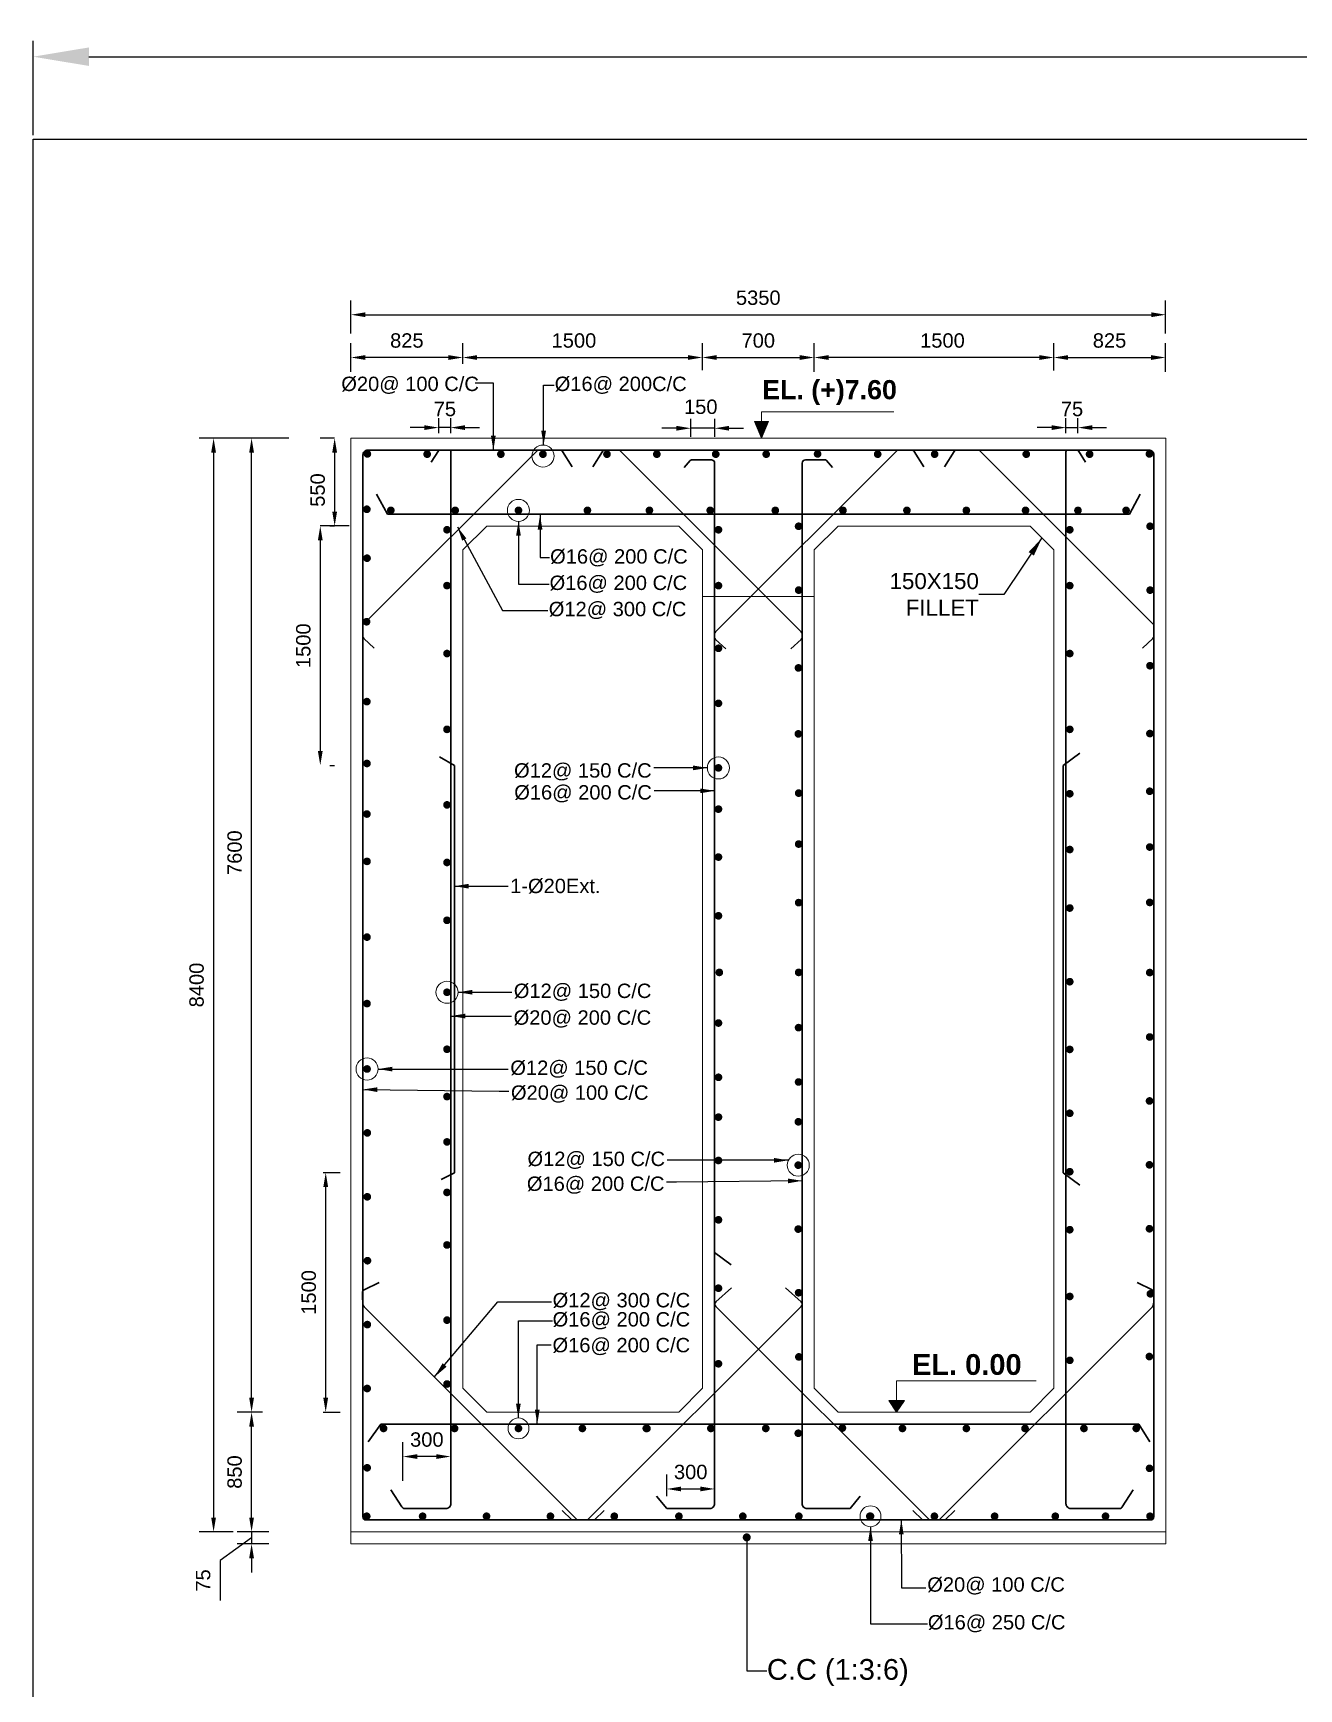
# Model space of a CAD drawing. Extents: x -358915 to 1258323, y -1667244 to -305611.
# Drawn here: x 432636 to 440560, y -1474656 to -1464286 of the extents above; entities that cross this region are included whole.
import ezdxf

# ---------------------------------------------------------------- set-up
doc = ezdxf.new("R2010")
doc.units = 0
doc.header["$LTSCALE"] = 300
doc.header["$MEASUREMENT"] = 0
doc.layers.get('0').update_dxf_attribs({"linetype": 'CONTINUOUS'})
doc.layers.get('DEFPOINTS').update_dxf_attribs({"linetype": 'CONTINUOUS'})
doc.layers.add('Dim', color=7, linetype='CONTINUOUS', lineweight=9)
doc.layers.add('ROD', color=1, linetype='CONTINUOUS', lineweight=30)
for name, color, linetype in [('LINE', 7, 'CONTINUOUS'), ('REINF.', 1, 'CONTINUOUS'), ('TXT', 7, 'CONTINUOUS')]:
    doc.layers.add(name, color=color, linetype=linetype)
doc.styles.add('Arial', font='arial.ttf')
doc.styles.add('DIM', font='isocp3.shx')
doc.dimstyles.new('3', dxfattribs={"dimtxt": 225, "dimasz": 350, "dimexe": 100, "dimexo": 25, "dimgap": 9, "dimtad": 0, "dimdec": 0, "dimzin": 0, "dimdsep": 46, "dimtxsty": 'Standard', "dimcen": 0, "dimclrd": 5, "dimclre": 6, "dimclrt": 256, "dimadec": 0, "dimazin": 0, "dimtfac": 1, "dimtdec": 0, "dimtofl": 0, "dimtmove": 2, "dimatfit": 3, "dimfxl": 1, "dimtolj": 1, "dimtzin": 0, "dimarcsym": 0})
doc.dimstyles.new('dim_20', dxfattribs={"dimtxt": 40, "dimasz": 40, "dimexe": 20, "dimexo": 20, "dimgap": 15, "dimtad": 1, "dimdec": 0, "dimzin": 0, "dimdsep": 46, "dimtxsty": 'DIM', "dimcen": 150, "dimclrd": 5, "dimclre": 5, "dimclrt": 7, "dimadec": 0, "dimazin": 0, "dimtfac": 1, "dimtdec": 0, "dimtmove": 0, "dimatfit": 3, "dimfxl": 20, "dimtolj": 1, "dimtzin": 0, "dimarcsym": 0})
doc.dimstyles.new('dim_50', dxfattribs={"dimtxt": 100, "dimasz": 100, "dimexe": 50, "dimexo": 30, "dimgap": 30, "dimtad": 1, "dimdec": 0, "dimzin": 0, "dimdsep": 46, "dimtxsty": 'DIM', "dimcen": 0.09, "dimclrd": 5, "dimclre": 5, "dimclrt": 7, "dimadec": 0, "dimazin": 0, "dimtfac": 1, "dimtdec": 0, "dimtmove": 0, "dimatfit": 3, "dimfxl": 1, "dimtolj": 1, "dimtzin": 0, "dimarcsym": 1})
doc.dimstyles.new('dim_60', dxfattribs={"dimtxt": 120, "dimasz": 120, "dimexe": 60, "dimexo": 60, "dimgap": 50, "dimtad": 1, "dimdec": 0, "dimzin": 0, "dimdsep": 46, "dimtxsty": 'DIM', "dimcen": 0.09, "dimclrd": 5, "dimclre": 5, "dimclrt": 7, "dimadec": 0, "dimazin": 0, "dimtfac": 1, "dimtdec": 0, "dimtmove": 0, "dimatfit": 3, "dimfxl": 1, "dimtolj": 1, "dimtzin": 0, "dimarcsym": 0})
doc.dimstyles.new('dim_70', dxfattribs={"dimtxt": 140, "dimasz": 140, "dimexe": 70, "dimexo": 40, "dimgap": 50, "dimtad": 1, "dimdec": 0, "dimzin": 0, "dimdsep": 46, "dimtxsty": 'Arial', "dimcen": 0.09, "dimclrd": 5, "dimclre": 5, "dimclrt": 7, "dimadec": 0, "dimazin": 0, "dimtfac": 1, "dimtdec": 0, "dimtmove": 0, "dimatfit": 3, "dimfxl": 1, "dimtolj": 1, "dimtzin": 0, "dimarcsym": 0})

# ---------------------------------------------------------------- blocks, each defined once
blk = doc.blocks.new('*D487')
at = {"layer": 'DEFPOINTS', "color": 0, "transparency": 16777216}
for p in [(434004, -1466823), (434298, -1466823), (434133, -1472923)]:
    blk.add_point(p, dxfattribs=at)
at = {"layer": 'Dim', "color": 5, "lineweight": -2, "transparency": 16777216}
for p, q in [((434238, -1466823), (433914, -1466823)), ((434004, -1472833), (434004, -1466913)), ((434073, -1472923), (433914, -1472923))]:
    blk.add_line(p, q, dxfattribs=at)
at = {"layer": 'Dim', "color": 5, "transparency": 16777216}
for points in [[(433989, -1466913), (434019, -1466913), (434004, -1466823)], [(433989, -1472833), (434019, -1472833), (434004, -1472923)]]:
    blk.add_solid(points, dxfattribs=at)
at = {"layer": 'Dim', "color": 7, "transparency": 16777216, "insert": (433898, -1469419), "char_height": 90, "attachment_point": 5, "rotation": 90, "style": 'Arial'}
blk.add_mtext('\\A1;7600 ', dxfattribs=at)
blk = doc.blocks.new('*D488')
at = {"layer": 'DEFPOINTS', "color": 0, "transparency": 16777216}
for p in [(434171, -1473673), (434004, -1473748), (434172, -1473748)]:
    blk.add_point(p, dxfattribs=at)
at = {"layer": 'Dim', "color": 5, "lineweight": -2, "transparency": 16777216}
for p, q in [((434004, -1473583), (434004, -1473493)), ((434004, -1473710), (433807, -1473853)), ((434111, -1473673), (433914, -1473673)), ((434004, -1473673), (434004, -1473748)), ((434004, -1473673), (434004, -1473748)), ((434112, -1473748), (433914, -1473748)), ((434004, -1473838), (434004, -1473928)), ((433807, -1473853), (433807, -1474102))]:
    blk.add_line(p, q, dxfattribs=at)
at = {"layer": 'Dim', "color": 5, "transparency": 16777216}
for points in [[(433989, -1473583), (434019, -1473583), (434004, -1473673)], [(433989, -1473838), (434019, -1473838), (434004, -1473748)]]:
    blk.add_solid(points, dxfattribs=at)
at = {"layer": 'Dim', "color": 7, "transparency": 16777216, "insert": (433701, -1473977), "char_height": 90, "attachment_point": 5, "rotation": 90, "style": 'Arial'}
blk.add_mtext('\\A1;75', dxfattribs=at)
blk = doc.blocks.new('*D489')
at = {"layer": 'DEFPOINTS', "color": 0, "transparency": 16777216}
for p in [(434583, -1466823), (434524, -1467373), (434675, -1467373)]:
    blk.add_point(p, dxfattribs=at)
at = {"layer": 'Dim', "color": 5, "lineweight": -2, "transparency": 16777216}
for p, q in [((434523, -1466823), (434434, -1466823)), ((434524, -1466913), (434524, -1467283)), ((434615, -1467373), (434434, -1467373))]:
    blk.add_line(p, q, dxfattribs=at)
at = {"layer": 'Dim', "color": 5, "transparency": 16777216}
for points in [[(434509, -1466913), (434539, -1466913), (434524, -1466823)], [(434509, -1467283), (434539, -1467283), (434524, -1467373)]]:
    blk.add_solid(points, dxfattribs=at)
at = {"layer": 'Dim', "color": 7, "transparency": 16777216, "insert": (434418, -1467148), "char_height": 90, "attachment_point": 5, "rotation": 90, "style": 'Arial'}
blk.add_mtext('\\A1;550', dxfattribs=at)
blk = doc.blocks.new('*D490')
at = {"layer": 'DEFPOINTS', "color": 0, "transparency": 16777216}
for p in [(434004, -1472923), (434133, -1472923), (434047, -1473673)]:
    blk.add_point(p, dxfattribs=at)
at = {"layer": 'Dim', "color": 5, "lineweight": -2, "transparency": 16777216}
for p, q in [((434073, -1472923), (433914, -1472923)), ((434004, -1473583), (434004, -1473013)), ((433987, -1473673), (433914, -1473673))]:
    blk.add_line(p, q, dxfattribs=at)
at = {"layer": 'Dim', "color": 5, "transparency": 16777216}
for points in [[(433989, -1473013), (434019, -1473013), (434004, -1472923)], [(433989, -1473583), (434019, -1473583), (434004, -1473673)]]:
    blk.add_solid(points, dxfattribs=at)
at = {"layer": 'Dim', "color": 7, "transparency": 16777216, "insert": (433898, -1473298), "char_height": 90, "attachment_point": 5, "rotation": 90, "style": 'Arial'}
blk.add_mtext('\\A1;850', dxfattribs=at)
blk = doc.blocks.new('*D491')
at = {"layer": 'DEFPOINTS', "color": 0, "transparency": 16777216}
for p in [(434084, -1466823), (433766, -1473673), (433949, -1473673)]:
    blk.add_point(p, dxfattribs=at)
at = {"layer": 'Dim', "color": 5, "lineweight": -2, "transparency": 16777216}
for p, q in [((434024, -1466823), (433676, -1466823)), ((433766, -1466913), (433766, -1473583)), ((433889, -1473673), (433676, -1473673))]:
    blk.add_line(p, q, dxfattribs=at)
at = {"layer": 'Dim', "color": 5, "transparency": 16777216}
for points in [[(433751, -1466913), (433781, -1466913), (433766, -1466823)], [(433751, -1473583), (433781, -1473583), (433766, -1473673)]]:
    blk.add_solid(points, dxfattribs=at)
at = {"layer": 'Dim', "color": 7, "transparency": 16777216, "insert": (433660, -1470248), "char_height": 90, "attachment_point": 5, "rotation": 90, "style": 'Arial'}
blk.add_mtext('\\A1;8400', dxfattribs=at)
blk = doc.blocks.new('*D493')
at = {"layer": 'DEFPOINTS', "color": 0, "transparency": 16777216}
for p in [(436903, -1473404), (436603, -1473510), (436903, -1473510)]:
    blk.add_point(p, dxfattribs=at)
at = {"layer": 'Dim', "color": 5, "lineweight": -2, "transparency": 16777216}
for p, q in [((436603, -1473450), (436603, -1473314)), ((436903, -1473450), (436903, -1473314)), ((436693, -1473404), (436813, -1473404))]:
    blk.add_line(p, q, dxfattribs=at)
at = {"layer": 'Dim', "color": 5, "transparency": 16777216}
for points in [[(436693, -1473389), (436693, -1473419), (436603, -1473404)], [(436813, -1473389), (436813, -1473419), (436903, -1473404)]]:
    blk.add_solid(points, dxfattribs=at)
at = {"layer": 'Dim', "color": 7, "transparency": 16777216, "insert": (436753, -1473298), "char_height": 90, "attachment_point": 5, "style": 'Arial'}
blk.add_mtext('\\A1;300', dxfattribs=at)
blk = doc.blocks.new('*D506')
at = {"layer": 'DEFPOINTS', "color": 0, "transparency": 16777216}
for p in [(435176, -1466757), (435176, -1466832), (435251, -1466832)]:
    blk.add_point(p, dxfattribs=at)
at = {"layer": 'Dim', "color": 5, "lineweight": -2, "transparency": 16777216}
for p, q in [((435086, -1466757), (434996, -1466757)), ((435176, -1466792), (435176, -1466697)), ((435251, -1466757), (435176, -1466757)), ((435251, -1466792), (435251, -1466697)), ((435341, -1466757), (435431, -1466757))]:
    blk.add_line(p, q, dxfattribs=at)
at = {"layer": 'Dim', "color": 5, "transparency": 16777216}
for points in [[(435086, -1466742), (435086, -1466772), (435176, -1466757)], [(435341, -1466742), (435341, -1466772), (435251, -1466757)]]:
    blk.add_solid(points, dxfattribs=at)
at = {"layer": 'Dim', "color": 7, "transparency": 16777216, "insert": (435214, -1466641), "char_height": 90, "attachment_point": 5, "style": 'Arial'}
blk.add_mtext('\\A1;75', dxfattribs=at)
blk = doc.blocks.new('*D507')
at = {"layer": 'DEFPOINTS', "color": 0, "transparency": 16777216}
for p in [(439177, -1466757), (439102, -1466832), (439177, -1466832)]:
    blk.add_point(p, dxfattribs=at)
at = {"layer": 'Dim', "color": 5, "lineweight": -2, "transparency": 16777216}
for p, q in [((439012, -1466757), (438922, -1466757)), ((439102, -1466792), (439102, -1466697)), ((439102, -1466757), (439177, -1466757)), ((439177, -1466792), (439177, -1466697)), ((439267, -1466757), (439357, -1466757))]:
    blk.add_line(p, q, dxfattribs=at)
at = {"layer": 'Dim', "color": 5, "transparency": 16777216}
for points in [[(439012, -1466742), (439012, -1466772), (439102, -1466757)], [(439267, -1466742), (439267, -1466772), (439177, -1466757)]]:
    blk.add_solid(points, dxfattribs=at)
at = {"layer": 'Dim', "color": 7, "transparency": 16777216, "insert": (439140, -1466641), "char_height": 90, "attachment_point": 5, "style": 'Arial'}
blk.add_mtext('\\A1;75', dxfattribs=at)
blk = doc.blocks.new('*D508')
at = {"layer": 'DEFPOINTS', "color": 0, "transparency": 16777216}
for p in [(436753, -1466761), (436753, -1466855), (436903, -1466855)]:
    blk.add_point(p, dxfattribs=at)
at = {"layer": 'Dim', "color": 5, "lineweight": -2, "transparency": 16777216}
for p, q in [((436663, -1466761), (436573, -1466761)), ((436753, -1466815), (436753, -1466701)), ((436903, -1466761), (436753, -1466761)), ((436903, -1466815), (436903, -1466701)), ((436993, -1466761), (437083, -1466761))]:
    blk.add_line(p, q, dxfattribs=at)
at = {"layer": 'Dim', "color": 5, "transparency": 16777216}
for points in [[(436663, -1466746), (436663, -1466776), (436753, -1466761)], [(436993, -1466746), (436993, -1466776), (436903, -1466761)]]:
    blk.add_solid(points, dxfattribs=at)
at = {"layer": 'Dim', "color": 7, "transparency": 16777216, "insert": (436816, -1466627), "char_height": 90, "attachment_point": 5, "style": 'Arial'}
blk.add_mtext('\\A1;150', dxfattribs=at)
blk = doc.blocks.new('*D509')
at = {"layer": 'DEFPOINTS', "color": 0, "transparency": 16777216}
for p in [(436826, -1466318), (435326, -1466418), (436826, -1466457)]:
    blk.add_point(p, dxfattribs=at)
at = {"layer": 'Dim', "color": 5, "lineweight": -2, "transparency": 16777216}
for p, q in [((435326, -1466358), (435326, -1466228)), ((436826, -1466397), (436826, -1466228)), ((435416, -1466318), (436736, -1466318))]:
    blk.add_line(p, q, dxfattribs=at)
at = {"layer": 'Dim', "color": 5, "transparency": 16777216}
for points in [[(435416, -1466303), (435416, -1466333), (435326, -1466318)], [(436736, -1466303), (436736, -1466333), (436826, -1466318)]]:
    blk.add_solid(points, dxfattribs=at)
at = {"layer": 'Dim', "color": 7, "transparency": 16777216, "insert": (436022, -1466212), "char_height": 90, "attachment_point": 5, "style": 'Arial'}
blk.add_mtext('\\A1;1500', dxfattribs=at)
blk = doc.blocks.new('*D510')
at = {"layer": 'DEFPOINTS', "color": 0, "transparency": 16777216}
for p in [(434626, -1466318), (434626, -1466468), (435326, -1466405)]:
    blk.add_point(p, dxfattribs=at)
at = {"layer": 'Dim', "color": 5, "lineweight": -2, "transparency": 16777216}
for p, q in [((434626, -1466408), (434626, -1466228)), ((435326, -1466345), (435326, -1466228)), ((435236, -1466318), (434716, -1466318))]:
    blk.add_line(p, q, dxfattribs=at)
at = {"layer": 'Dim', "color": 5, "transparency": 16777216}
for points in [[(434716, -1466303), (434716, -1466333), (434626, -1466318)], [(435236, -1466303), (435236, -1466333), (435326, -1466318)]]:
    blk.add_solid(points, dxfattribs=at)
at = {"layer": 'Dim', "color": 7, "transparency": 16777216, "insert": (434976, -1466212), "char_height": 90, "attachment_point": 5, "style": 'Arial'}
blk.add_mtext('\\A1;825', dxfattribs=at)
blk = doc.blocks.new('*D511')
at = {"layer": 'DEFPOINTS', "color": 0, "transparency": 16777216}
for p in [(437526, -1466318), (436826, -1466424), (437526, -1466468)]:
    blk.add_point(p, dxfattribs=at)
at = {"layer": 'Dim', "color": 5, "lineweight": -2, "transparency": 16777216}
for p, q in [((436826, -1466364), (436826, -1466228)), ((437526, -1466408), (437526, -1466228)), ((436916, -1466318), (437436, -1466318))]:
    blk.add_line(p, q, dxfattribs=at)
at = {"layer": 'Dim', "color": 5, "transparency": 16777216}
for points in [[(436916, -1466303), (436916, -1466333), (436826, -1466318)], [(437436, -1466303), (437436, -1466333), (437526, -1466318)]]:
    blk.add_solid(points, dxfattribs=at)
at = {"layer": 'Dim', "color": 7, "transparency": 16777216, "insert": (437176, -1466212), "char_height": 90, "attachment_point": 5, "style": 'Arial'}
blk.add_mtext('\\A1;700', dxfattribs=at)
blk = doc.blocks.new('*D515')
at = {"layer": 'DEFPOINTS', "color": 0, "transparency": 16777216}
for p in [(437526, -1466318), (437526, -1466457), (439026, -1466460)]:
    blk.add_point(p, dxfattribs=at)
at = {"layer": 'Dim', "color": 5, "lineweight": -2, "transparency": 16777216}
for p, q in [((437526, -1466397), (437526, -1466228)), ((439026, -1466400), (439026, -1466228)), ((438936, -1466318), (437616, -1466318))]:
    blk.add_line(p, q, dxfattribs=at)
at = {"layer": 'Dim', "color": 5, "transparency": 16777216}
for points in [[(437616, -1466303), (437616, -1466333), (437526, -1466318)], [(438936, -1466303), (438936, -1466333), (439026, -1466318)]]:
    blk.add_solid(points, dxfattribs=at)
at = {"layer": 'Dim', "color": 7, "transparency": 16777216, "insert": (438329, -1466212), "char_height": 90, "attachment_point": 5, "style": 'Arial'}
blk.add_mtext('\\A1;1500', dxfattribs=at)
blk = doc.blocks.new('*D516')
at = {"layer": 'DEFPOINTS', "color": 0, "transparency": 16777216}
for p in [(439725, -1466318), (439026, -1466424), (439725, -1466468)]:
    blk.add_point(p, dxfattribs=at)
at = {"layer": 'Dim', "color": 5, "lineweight": -2, "transparency": 16777216}
for p, q in [((439026, -1466364), (439026, -1466228)), ((439725, -1466408), (439725, -1466228)), ((439116, -1466318), (439635, -1466318))]:
    blk.add_line(p, q, dxfattribs=at)
at = {"layer": 'Dim', "color": 5, "transparency": 16777216}
for points in [[(439116, -1466303), (439116, -1466333), (439026, -1466318)], [(439635, -1466303), (439635, -1466333), (439725, -1466318)]]:
    blk.add_solid(points, dxfattribs=at)
at = {"layer": 'Dim', "color": 7, "transparency": 16777216, "insert": (439375, -1466212), "char_height": 90, "attachment_point": 5, "style": 'Arial'}
blk.add_mtext('\\A1;825', dxfattribs=at)
blk = doc.blocks.new('*D524')
at = {"layer": 'DEFPOINTS', "color": 0, "transparency": 16777216}
for p in [(439726, -1466050), (434626, -1466228), (439726, -1466228)]:
    blk.add_point(p, dxfattribs=at)
at = {"layer": 'Dim', "color": 5, "lineweight": -2, "transparency": 16777216}
for p, q in [((434626, -1466168), (434626, -1465960)), ((434716, -1466050), (439636, -1466050)), ((439726, -1466168), (439726, -1465960))]:
    blk.add_line(p, q, dxfattribs=at)
at = {"layer": 'Dim', "color": 5, "transparency": 16777216}
for points in [[(434716, -1466035), (434716, -1466065), (434626, -1466050)], [(439636, -1466035), (439636, -1466065), (439726, -1466050)]]:
    blk.add_solid(points, dxfattribs=at)
at = {"layer": 'Dim', "color": 7, "transparency": 16777216, "insert": (437176, -1465944), "char_height": 90, "attachment_point": 5, "style": 'Arial'}
blk.add_mtext('\\A1;5350', dxfattribs=at)
blk = doc.blocks.new('*D527')
at = {"layer": 'DEFPOINTS', "color": 0, "transparency": 16777216}
for p in [(434951, -1473201), (434951, -1473414), (435251, -1473414)]:
    blk.add_point(p, dxfattribs=at)
at = {"layer": 'Dim', "color": 5, "lineweight": -2, "transparency": 16777216}
for p, q in [((434951, -1473354), (434951, -1473111)), ((435251, -1473354), (435251, -1473111)), ((435161, -1473201), (435041, -1473201))]:
    blk.add_line(p, q, dxfattribs=at)
at = {"layer": 'Dim', "color": 5, "transparency": 16777216}
for points in [[(435041, -1473186), (435041, -1473216), (434951, -1473201)], [(435161, -1473186), (435161, -1473216), (435251, -1473201)]]:
    blk.add_solid(points, dxfattribs=at)
at = {"layer": 'Dim', "color": 7, "transparency": 16777216, "insert": (435101, -1473095), "char_height": 90, "attachment_point": 5, "style": 'Arial'}
blk.add_mtext('\\A1;300', dxfattribs=at)
blk = doc.blocks.new('*D1500')
at = {"layer": 'DEFPOINTS', "color": 0, "ltscale": 0.5, "transparency": 16777216}
for p in [(456006, -1464434), (432636, -1464951), (456006, -1464951)]:
    blk.add_point(p, dxfattribs=at)
at = {"layer": 'LINE', "color": 6, "lineweight": -2, "ltscale": 0.5, "transparency": 16777216}
for p, q in [((432636, -1464926), (432636, -1464334)), ((456006, -1464926), (456006, -1464334))]:
    blk.add_line(p, q, dxfattribs=at)
at = {"layer": 'LINE', "color": 5, "lineweight": -2, "ltscale": 0.5, "transparency": 16777216}
for p, q in [((432986, -1464434), (443806, -1464434)), ((455656, -1464434), (444837, -1464434))]:
    blk.add_line(p, q, dxfattribs=at)
at = {"layer": 'LINE', "color": 5, "ltscale": 0.5, "transparency": 16777216}
for points in [[(432986, -1464376), (432986, -1464492), (432636, -1464434)], [(455656, -1464376), (455656, -1464492), (456006, -1464434)]]:
    blk.add_solid(points, dxfattribs=at)
at = {"layer": 'LINE', "ltscale": 0.5, "transparency": 16777216, "insert": (444321, -1464434), "char_height": 225, "attachment_point": 5}
blk.add_mtext('\\A1;23370', dxfattribs=at)
blk = doc.blocks.new('*D1510')
at = {"layer": 'DEFPOINTS', "color": 0, "transparency": 16777216}
for p in [(434434, -1467373), (434434, -1468873), (434434, -1468873)]:
    blk.add_point(p, dxfattribs=at)
at = {"layer": 'Dim', "color": 5, "lineweight": -2, "transparency": 16777216}
for p, q in [((434494, -1467373), (434524, -1467373)), ((434434, -1467463), (434434, -1468783)), ((434494, -1468873), (434524, -1468873))]:
    blk.add_line(p, q, dxfattribs=at)
at = {"layer": 'Dim', "color": 5, "transparency": 16777216}
for points in [[(434419, -1467463), (434449, -1467463), (434434, -1467373)], [(434419, -1468783), (434449, -1468783), (434434, -1468873)]]:
    blk.add_solid(points, dxfattribs=at)
at = {"layer": 'Dim', "color": 7, "transparency": 16777216, "insert": (434328, -1468123), "char_height": 90, "attachment_point": 5, "rotation": 90, "style": 'Arial'}
blk.add_mtext('\\A1;1500', dxfattribs=at)
blk = doc.blocks.new('*D1511')
at = {"layer": 'DEFPOINTS', "color": 0, "transparency": 16777216}
for p in [(434393, -1471423), (434468, -1471423), (434393, -1472923)]:
    blk.add_point(p, dxfattribs=at)
at = {"layer": 'Dim', "color": 5, "lineweight": -2, "transparency": 16777216}
for p, q in [((434453, -1471423), (434558, -1471423)), ((434468, -1472833), (434468, -1471513)), ((434453, -1472923), (434558, -1472923))]:
    blk.add_line(p, q, dxfattribs=at)
at = {"layer": 'Dim', "color": 5, "transparency": 16777216}
for points in [[(434453, -1471513), (434483, -1471513), (434468, -1471423)], [(434453, -1472833), (434483, -1472833), (434468, -1472923)]]:
    blk.add_solid(points, dxfattribs=at)
at = {"layer": 'Dim', "color": 7, "transparency": 16777216, "insert": (434362, -1472173), "char_height": 90, "attachment_point": 5, "rotation": 90, "style": 'Arial'}
blk.add_mtext('\\A1;1500', dxfattribs=at)

msp = doc.modelspace()

# ---------------------------------------------------------------- hatches: boundary and pattern name
at = {"layer": 'Dim', "ltscale": 500}
h = msp.add_hatch(color=8, dxfattribs=at)
h.dxf.hatch_style = 1
h.paths.add_polyline_path([(437240.2, -1466719.5), (437196.8, -1466719.5), (437153.4, -1466719.5), (437196.8, -1466823.2)])
h = msp.add_hatch(color=15, dxfattribs=at)
h.dxf.hatch_style = 1
h.paths.add_polyline_path([(438042.2, -1472849.3), (437992.5, -1472849.3), (438042.2, -1472923.2)])
h.paths.add_polyline_path([(438091.9, -1472849.3), (438042.2, -1472849.3), (438042.2, -1472923.2)])

# ---------------------------------------------------------------- linework, layer by layer
at = {"lineweight": 15}
for p, q in [((437525.5, -1467523.2), (437675.5, -1467373.2)), ((437675.5, -1467373.2), (438875.6, -1467373.2)), ((437676.7, -1472923.2), (437526.7, -1472773.2)), ((438875.6, -1472923.2), (437676.7, -1472923.2))]:
    msp.add_line(p, q, dxfattribs=at)
at = {"color": 7, "lineweight": 15}
for p, q in [((434626.2, -1473747.7), (434626.2, -1472923.2)), ((434701.2, -1473673.2), (434626.2, -1473673.2))]:
    msp.add_line(p, q, dxfattribs=at)
for points in [[(434626.2, -1467323.2), (434626.2, -1466823.2), (439727.2, -1466823.2)], [(439727.2, -1473747.7), (439727.2, -1466823.2)], [(434626.2, -1472923.2), (434626.2, -1467323.2)], [(437526.7, -1472773.2), (437525.7, -1467523.1)], [(439727.2, -1473673.2), (434651.2, -1473673.2)]]:
    msp.add_lwpolyline(points, dxfattribs=at)
at = {"lineweight": 15}
for points in [[(436676.3, -1472923.2), (435476.2, -1472923.2), (435326.2, -1472773.2), (435326.2, -1467523.2), (435476.2, -1467373.2), (436676.3, -1467373.2)], [(435477.7, -1472923.2), (436677.8, -1472923.2), (436827.8, -1472773.2), (436827.8, -1467523.2), (436677.8, -1467373.2), (435477.7, -1467373.2)], [(437677.1, -1472923.2), (438877.2, -1472923.2), (439027.2, -1472773.2), (439027.2, -1467523.2), (438877.2, -1467373.2), (437677.1, -1467373.2)]]:
    msp.add_lwpolyline(points, dxfattribs=at)
at = {"layer": 'Dim', "ltscale": 50}
for p, q in [((437196.8, -1466823.2), (437196.8, -1466657.5)), ((437196.8, -1466657.5), (438024, -1466657.5))]:
    msp.add_line(p, q, dxfattribs=at)
at = {"layer": 'Dim', "ltscale": 500}
for points in [[(437196.8, -1466823.2), (437153.4, -1466719.5), (437196.8, -1466719.5)], [(437196.8, -1466823.2), (437240.2, -1466719.5), (437196.8, -1466719.5)], [(438042.2, -1472923.2), (438042.2, -1472727), (438915.4, -1472727)]]:
    msp.add_lwpolyline(points, dxfattribs=at)
at = {"layer": 'Dim'}
msp.add_lwpolyline([(436827.8, -1467814.9), (437525.7, -1467814.8)], dxfattribs=at)
at = {"layer": 'Dim', "ltscale": 500}
msp.add_lwpolyline([(438042.2, -1472923.2), (438091.9, -1472849.3), (437992.5, -1472849.3)], close=True, dxfattribs=at)
at = {"layer": 'Dim'}
for centre, radius in [((435828.2, -1466935.4), 69.1), ((435674.8, -1467275.3), 69.1), ((436926.7, -1468888), 69.1), ((435227.3, -1470293.3), 69.1), ((434726.8, -1470773.8), 69.1), ((437426.1, -1471376.2), 69.1), ((435674.8, -1473024.8), 65.4), ((437878.6, -1473574.9), 65.4)]:
    msp.add_circle(centre, radius, dxfattribs=at)
at = {"layer": 'LINE', "lineweight": 15}
for p, q in [((434626.2, -1473747.7), (436075.9, -1473747.7)), ((435351.2, -1473747.7), (437525.9, -1473747.7)), ((436075.9, -1473747.7), (436075.6, -1473747.7)), ((437525.5, -1473747), (437525.7, -1473747)), ((439727.2, -1473747.7), (437525.5, -1473747.7)), ((438277.5, -1473747.7), (438277.8, -1473747.7))]:
    msp.add_line(p, q, dxfattribs=at)
at = {"layer": 'LINE'}
msp.add_lwpolyline([(456006.4, -1481476.6), (432636.3, -1481476.6), (432636.3, -1464950.7), (456006.4, -1464950.7)], close=True, dxfattribs=at)
at = {"layer": 'REINF.', "ltscale": 50, "const_width": 24}
for points in [[(434716.7, -1466921.4, 1), (434740.7, -1466922.1, 1)], [(435091.2, -1466923, 1), (435115.2, -1466923.8, 1)], [(435552.7, -1466923, 1), (435576.6, -1466923.8, 1)], [(435839.8, -1466923, -1), (435815.8, -1466923.8, -1)], [(436216.8, -1466923, 1), (436240.8, -1466923.8, 1)], [(436553, -1466923, -1), (436529, -1466923.8, -1)], [(436921.8, -1466923, -1), (436897.8, -1466923.8, -1)], [(437237.8, -1466923, -1), (437213.8, -1466923.8, -1)], [(437559.4, -1466921.4, -1), (437535.4, -1466922.1, -1)], [(437911.7, -1466923, 1), (437935.7, -1466923.8, 1)], [(438268.2, -1466923, 1), (438292.2, -1466923.8, 1)], [(438865.7, -1466923, -1), (438841.7, -1466923.8, -1)], [(439262.1, -1466923, -1), (439238.1, -1466923.8, -1)], [(439636.7, -1466921.4, -1), (439612.7, -1466922.1, -1)], [(434713.5, -1467268, 1), (434737.5, -1467268.7, 1)], [(434863.7, -1467274.9, 1), (434887.7, -1467275.7, 1)], [(435266.7, -1467274.9, 1), (435290.6, -1467275.7, 1)], [(435662.8, -1467274.9, 1), (435686.8, -1467275.7, 1)], [(436118.3, -1467274.9, -1), (436094.3, -1467275.7, -1)], [(436506.5, -1467274.9, -1), (436482.5, -1467275.7, -1)], [(436863.2, -1467274.9, 1), (436887.2, -1467275.7, 1)], [(437270.7, -1467274.9, 1), (437294.6, -1467275.7, 1)], [(437694.2, -1467274.9, 1), (437718.2, -1467275.7, 1)], [(438094.8, -1467274.9, 1), (438118.8, -1467275.7, 1)], [(438466.6, -1467274.9, 1), (438490.6, -1467275.7, 1)], [(438861.4, -1467274.9, -1), (438837.4, -1467275.7, -1)], [(439189.4, -1467274.9, -1), (439165.4, -1467275.7, -1)], [(439490.5, -1467274.9, -1), (439466.5, -1467275.7, -1)], [(435227.7, -1467384.7, 1), (435226.9, -1467408.7, 1)], [(436926.4, -1467384.7, -1), (436927.1, -1467408.7, -1)], [(437440.5, -1467374.5, -1), (437416.5, -1467375.2, -1)], [(439125.7, -1467384.7, -1), (439126.4, -1467408.7, -1)], [(439641, -1467374.5, -1), (439617, -1467375.2, -1)], [(434714.8, -1467574.5, 1), (434738.8, -1467575.2, 1)], [(435227.7, -1467734.7, 1), (435226.9, -1467758.7, 1)], [(436926.4, -1467734.7, -1), (436927.1, -1467758.7, -1)], [(437440.9, -1467774.5, -1), (437416.9, -1467775.2, -1)], [(439125.7, -1467734.7, -1), (439126.4, -1467758.7, -1)], [(439641.3, -1467774.5, -1), (439617.3, -1467775.2, -1)], [(434712, -1467972.9, 1), (434736, -1467972.8, 1)], [(436926.4, -1468151.1, 1), (436927.1, -1468127.1, 1)], [(435227.7, -1468184, -1), (435226.9, -1468160, -1)], [(437439.6, -1468262, -1), (437415.6, -1468261.9, -1)], [(439125.7, -1468184, 1), (439126.4, -1468160, 1)], [(439640.3, -1468248.2, -1), (439616.3, -1468248.2, -1)], [(434713.6, -1468473.1, 1), (434737.6, -1468473, 1)], [(436926.4, -1468471.8, -1), (436927.1, -1468495.8, -1)], [(435227.7, -1468634.7, 1), (435226.9, -1468658.7, 1)], [(437438.8, -1468675.2, -1), (437414.8, -1468675.1, -1)], [(439125.7, -1468634.7, -1), (439126.4, -1468658.7, -1)], [(439639.7, -1468673.2, -1), (439615.7, -1468673.1, -1)], [(434714, -1468860.5, 1), (434738, -1468860.4, 1)], [(436926.4, -1468900, 1), (436927.1, -1468876.1, 1)], [(437440.9, -1469046.2, -1), (437416.9, -1469046.2, -1)], [(439125.7, -1469062, 1), (439126.4, -1469038, 1)], [(439638.9, -1469034.5, -1), (439614.9, -1469034.4, -1)], [(434714, -1469177.1, 1), (434738, -1469177, 1)], [(435227.7, -1469131.8, -1), (435226.9, -1469107.8, -1)], [(436926.4, -1469158.4, 1), (436927.1, -1469134.4, 1)], [(437440.9, -1469365.1, -1), (437416.9, -1469365, -1)], [(439125.7, -1469411.4, 1), (439126.4, -1469387.5, 1)], [(439638.9, -1469383.9, -1), (439614.9, -1469383.9, -1)], [(434714.5, -1469473.5, 1), (434738.5, -1469473.4, 1)], [(435227.7, -1469492.4, -1), (435226.9, -1469468.4, -1)], [(436926.4, -1469458.7, 1), (436927.1, -1469434.7, 1)], [(436926.4, -1469826.5, 1), (436927.1, -1469802.5, 1)], [(437440.9, -1469732.1, -1), (437416.9, -1469732, -1)], [(439125.7, -1469777.9, 1), (439126.4, -1469753.9, 1)], [(439638.9, -1469730.7, -1), (439614.9, -1469730.6, -1)], [(435227.7, -1469854.7, -1), (435226.9, -1469830.7, -1)], [(434714.5, -1469948, 1), (434738.5, -1469947.9, 1)], [(436944.1, -1470168.8, -1), (436920.1, -1470168.7, -1)], [(437440.9, -1470168.8, -1), (437416.9, -1470168.7, -1)], [(439125.7, -1470239.1, 1), (439126.4, -1470215.2, 1)], [(439638.9, -1470169.8, -1), (439614.9, -1470169.8, -1)], [(435227.7, -1470305.3, -1), (435226.9, -1470281.3, -1)], [(434714.5, -1470364.4, 1), (434738.5, -1470364.4, 1)], [(436926.4, -1470498, 1), (436927.1, -1470474, 1)], [(437440.3, -1470514.9, -1), (437416.3, -1470514.8, -1)], [(439638.4, -1470573.5, -1), (439614.4, -1470573.5, -1)], [(435227.7, -1470662.3, -1), (435226.9, -1470638.4, -1)], [(439125.7, -1470663.1, 1), (439126.4, -1470639.1, 1)], [(434714.8, -1470773.9, 1), (434738.8, -1470773.8, 1)], [(434715, -1470773.6, 1), (434739, -1470773.6, 1)], [(436926.4, -1470837.7, 1), (436927.1, -1470813.8, 1)], [(435227.7, -1470934.7, 1), (435226.9, -1470958.7, 1)], [(437440.3, -1470855.3, -1), (437416.3, -1470855.2, -1)], [(439125.7, -1471063.1, 1), (439126.4, -1471039.1, 1)], [(439637.5, -1470973.9, -1), (439613.5, -1470973.9, -1)], [(436926.4, -1471063.3, -1), (436927.1, -1471087.3, -1)], [(437438.9, -1471104.6, -1), (437414.9, -1471104.5, -1)], [(434716.4, -1471174, 1), (434740.4, -1471174, 1)], [(435227.7, -1471242.4, -1), (435226.9, -1471218.5, -1)], [(436926.4, -1471358.7, 1), (436927.1, -1471334.7, 1)], [(437438.1, -1471376.2, -1), (437414.1, -1471376.1, -1)], [(439125.7, -1471429.2, 1), (439126.4, -1471405.2, 1)], [(439636.9, -1471374.1, -1), (439612.9, -1471374.1, -1)], [(434716.1, -1471574.3, 1), (434740.1, -1471574.2, 1)], [(435227.7, -1471558.7, -1), (435226.9, -1471534.7, -1)], [(436926.4, -1471706.5, -1), (436927.1, -1471730.5, -1)], [(437438.1, -1471776.4, -1), (437414.1, -1471776.4, -1)], [(439125.7, -1471768.4, -1), (439126.4, -1471792.4, -1)], [(439637.2, -1471774.4, -1), (439613.2, -1471774.3, -1)], [(435227.7, -1471864, 1), (435226.9, -1471888, 1)], [(434717.3, -1471974.4, 1), (434741.3, -1471974.4, 1)], [(436926.4, -1472158.7, 1), (436927.1, -1472134.7, 1)], [(437440.7, -1472174.5, -1), (437416.7, -1472175.2, -1)], [(439125.7, -1472210.4, 1), (439126.4, -1472186.4, 1)], [(439642.9, -1472181.9, -1), (439618.9, -1472181.9, -1)], [(434716.5, -1472374.7, 1), (434740.5, -1472374.6, 1)], [(435227.7, -1472358.7, -1), (435226.9, -1472334.7, -1)], [(437442, -1472576.6, -1), (437418, -1472577.3, -1)], [(439125.7, -1472586.4, -1), (439126.4, -1472610.4, -1)], [(439636.4, -1472574.8, -1), (439612.4, -1472574.7, -1)], [(436926.4, -1472632, 1), (436927.1, -1472608, 1)], [(434715.7, -1472774.5, 1), (434739.6, -1472775.2, 1)], [(435227.7, -1472734.7, 1), (435226.9, -1472758.7, 1)], [(434818.2, -1473024.5, 1), (434842.1, -1473025.2, 1)], [(435262.8, -1473024.5, 1), (435286.8, -1473025.2, 1)], [(435662.8, -1473024.5, 1), (435686.8, -1473025.2, 1)], [(436086.8, -1473024.5, -1), (436062.8, -1473025.2, -1)], [(436486.8, -1473024.5, -1), (436462.8, -1473025.2, -1)], [(436491.2, -1473024.5, -1), (436467.2, -1473025.2, -1)], [(436891.2, -1473024.5, -1), (436867.2, -1473025.2, -1)], [(437235.1, -1473024.5, -1), (437211.1, -1473025.2, -1)], [(437690.7, -1473022.2, 1), (437714.7, -1473022.9, 1)], [(438066.6, -1473024.5, 1), (438090.6, -1473025.2, 1)], [(438466.6, -1473024.5, 1), (438490.6, -1473025.2, 1)], [(438858, -1473024.5, -1), (438834, -1473025.2, -1)], [(439226.8, -1473024.5, -1), (439202.8, -1473025.2, -1)], [(439554.3, -1473024.5, -1), (439530.3, -1473025.2, -1)], [(437438.4, -1473054.9, -1), (437414.4, -1473055.6, -1)], [(434715.7, -1473271, 1), (434739.6, -1473271.7, 1)], [(439637.7, -1473274.4, -1), (439613.7, -1473275.2, -1)], [(434712.8, -1473574.5, 1), (434736.8, -1473575.2, 1)], [(435062.8, -1473574.5, 1), (435086.8, -1473575.2, 1)], [(435462.8, -1473574.5, 1), (435486.8, -1473575.2, 1)], [(435886.8, -1473574.5, -1), (435862.8, -1473575.2, -1)], [(436286.8, -1473574.5, -1), (436262.8, -1473575.2, -1)], [(436691.2, -1473574.5, -1), (436667.2, -1473575.2, -1)], [(437091.2, -1473574.5, -1), (437067.2, -1473575.2, -1)], [(437442, -1473574.5, -1), (437418, -1473575.2, -1)], [(437862.2, -1473574.5, 1), (437886.1, -1473575.2, 1)], [(437866.6, -1473574.5, 1), (437890.6, -1473575.2, 1)], [(438266.6, -1473574.5, 1), (438290.6, -1473575.2, 1)], [(438667.7, -1473574.5, -1), (438643.7, -1473575.2, -1)], [(439047.6, -1473574.5, -1), (439023.6, -1473575.2, -1)], [(439362, -1473574.5, -1), (439338, -1473575.2, -1)], [(439640.6, -1473574.5, -1), (439616.6, -1473575.2, -1)]]:
    msp.add_lwpolyline(points, format="xyb", close=True, dxfattribs=at)
at = {"layer": 'ROD'}
for p, q in [((435273.4, -1468873.2), (435181.3, -1468818.9)), ((435273.4, -1468873.2), (435273.4, -1471423.2)), ((439084.3, -1468873.2), (439084.3, -1471423.2)), ((439102.2, -1468873.2), (439102.2, -1471423.2)), ((435273.4, -1471423.2), (435191.4, -1471465.5)), ((434734.8, -1473108.1), (434812.1, -1472998.2)), ((434812.1, -1472998.2), (437169, -1472998.2)), ((439559.4, -1472998.2), (437169, -1472998.2)), ((439626.9, -1473108.1), (439559.4, -1472998.2))]:
    msp.add_line(p, q, dxfattribs=at)
for points in [[(435169.5, -1473598.2), (434721.2, -1473598.2, -0.4141909), (434701.2, -1473578.2), (434701.1, -1472925.5), (434701.2, -1467323.2), (434701.2, -1466928.2, -0.4142136), (434731.2, -1466898.2), (434821.9, -1466898.2)], [(434701.2, -1467992.2), (435795.1, -1466898.2), (435795.1, -1466898.2), (435934.6, -1466898.2, -0.2465723), (435951.1, -1466906.8), (436011.3, -1467002.7)], [(435251.2, -1473496.1), (435251.2, -1466908.2, 0.4142136), (435241.2, -1466898.2), (435181.6, -1466898.2, 0.2561277), (435173.2, -1466902.8), (435128.3, -1466973.2)], [(435795.1, -1466898.2), (435795.1, -1466898.2), (435934.6, -1466898.2, -0.2465723), (435951.1, -1466906.8), (436011.3, -1467002.7)], [(436356.6, -1466898.2), (436356.6, -1466898.2), (436217.1, -1466898.2, 0.2465723), (436200.7, -1466906.8), (436140.4, -1467002.7)], [(437380.8, -1468143.4), (437444.6, -1468083.5, 0.2065855), (437450.6, -1468068.8), (437450.6, -1468049.8, 0.1907783), (437444.7, -1468036.3), (436306.6, -1466898.2)], [(436902.8, -1473496.1), (436902.8, -1466978.9, 0.4142136), (436882.8, -1466958.9), (436757.5, -1466958.9, 0.2227837), (436749.8, -1466962.5), (436712.9, -1467006.9)], [(436972.6, -1468143.4), (436908.8, -1468083.5, -0.2065855), (436902.8, -1468068.8), (436902.8, -1468049.8, -0.1907783), (436908.6, -1468036.3), (438046.7, -1466898.2)], [(437450.7, -1473496.1), (437450.7, -1466978.9, -0.4142136), (437470.7, -1466958.9), (437596, -1466958.9, -0.2227837), (437603.7, -1466962.5), (437640.6, -1467006.9)], [(437996.7, -1466898.2), (437996.7, -1466898.2), (438136.2, -1466898.2, -0.2465723), (438152.7, -1466906.8), (438212.9, -1467002.7)], [(439652.2, -1467992.2), (438558.3, -1466898.2), (438558.3, -1466898.2), (438418.8, -1466898.2, 0.2465723), (438402.3, -1466906.8), (438342.1, -1467002.7)], [(439102.2, -1473496.1), (439102.2, -1466908.2, -0.4142136), (439112.2, -1466898.2), (439171.7, -1466898.2, -0.2561277), (439180.2, -1466902.8), (439225, -1466973.2)], [(439183.8, -1473598.2), (439632.2, -1473598.2, 0.4141909), (439652.2, -1473578.2), (439652.2, -1472925.5), (439652.2, -1467323.2), (439652.2, -1466928.2, 0.4142136), (439622.2, -1466898.2), (439531.4, -1466898.2)], [(434770.9, -1468138.4), (434707.1, -1468078.6, -0.2065855), (434701.2, -1468063.9), (434701.2, -1468049.1, 0.0000362), (434701.2, -1467992.2)], [(439582.4, -1468138.4), (439646.2, -1468078.6, 0.2065855), (439652.2, -1468063.9), (439652.2, -1468049.1, -0.0000362), (439652.2, -1467992.2)], [(434803.1, -1472109.9), (434709.2, -1472156.9, 0.2838652), (434698.2, -1472174.8), (434698.2, -1472195.9, -0.0207878), (434699.7, -1472234.9, 0.1995838), (434714.3, -1472270.4), (436042.1, -1473598.2)], [(436107.3, -1473598.2), (437444.1, -1472261.4, 0.4217881), (437443.7, -1472232.8), (437346.2, -1472144.6)], [(438247.2, -1473598.2), (436910.5, -1472261.4, -0.4217881), (436910.8, -1472232.8), (437008.4, -1472144.6)], [(439548.4, -1472109.9), (439642.2, -1472156.9, -0.2838652), (439653.3, -1472174.8), (439653.3, -1472195.9, 0.0207878), (439651.7, -1472234.9, -0.1995838), (439637.1, -1472270.4), (438309.3, -1473598.2)], [(434876.2, -1473409.7), (434945.3, -1473516.9, 0.2549412), (434962.1, -1473526.1), (435221.2, -1473526.1, 0.4142136), (435251.2, -1473496.1)], [(439522.6, -1473409.7), (439453.5, -1473516.9, -0.2895558), (439439.4, -1473526.1), (439132.2, -1473526.1, -0.4142136), (439102.2, -1473496.1)], [(436602.8, -1473526.1), (436872.8, -1473526.1, 0.4142136), (436902.8, -1473496.1)], [(437750.7, -1473526.1), (437480.7, -1473526.1, -0.4142136), (437450.7, -1473496.1)]]:
    msp.add_lwpolyline(points, format="xyb", dxfattribs=at)
for points in [[(437420.6, -1466898.2), (434821.9, -1466898.2)], [(437420.6, -1466898.2), (439531.4, -1466898.2)], [(434854.1, -1467298.2), (434786.3, -1467174.3)], [(439499.3, -1467298.2), (439567, -1467174.3)], [(439499.3, -1467298.2), (434854.1, -1467298.2)], [(435140.6, -1467298.2), (435131.5, -1467298.2)], [(439212.8, -1467298.2), (439221.8, -1467298.2)], [(439084.3, -1468873.2), (439188.6, -1468795.5)], [(439084.3, -1471423.2), (439188.6, -1471500.9)], [(436902.8, -1471923.2), (437007.1, -1472000.9)], [(436538.9, -1473448.1), (436602.8, -1473526.1)], [(437814.6, -1473448.1), (437750.7, -1473526.1)], [(435169.5, -1473598.2), (437431.7, -1473598.2)], [(436107.3, -1473598.2), (436007.8, -1473598.2), (435947.3, -1473538.6)], [(436042.1, -1473598.2), (436042.1, -1473598.2), (436150, -1473598.2), (436210.4, -1473538.6)], [(439183.8, -1473598.2), (437431.7, -1473598.2)], [(438309.3, -1473598.2), (438309.3, -1473598.2), (438204.4, -1473598.2), (438144, -1473538.6)], [(438247.2, -1473598.2), (438346.7, -1473598.2), (438407.2, -1473538.6)]]:
    msp.add_lwpolyline(points, dxfattribs=at)

# ---------------------------------------------------------------- texts
at = {"layer": 'TXT', "color": 0, "style": 'Arial'}
for s, insert, char_height, width, attachment_point in [('%%C20@ 100 C/C', (434565.5, -1466492), 90, 1028.173, 4), ('%%C16@ 200C/C', (435901.4, -1466491.9), 90, 1028.173, 4), ('%%C16@ 200 C/C', (435872.9, -1467572.8), 90, 988.565, 4), ('%%C16@ 200 C/C', (435869.4, -1467738), 90, 1028.173, 4), ('150X150\\PFILLET', (438557.1, -1467801.5), 100, 1028.173, 6), ('%%C12@ 300 C/C', (435864.4, -1467902.1), 90, 1028.173, 4), ('%%C12@ 150 C/C', (436508.4, -1468913), 90, 1028.173, 6), ('%%C16@ 200 C/C', (436509.6, -1469050.2), 90, 1028.173, 6), ('1-%%C20Ext.', (435622.6, -1469628.9), 90, 1028.173, 4), ('%%C12@ 150 C/C', (435645.6, -1470293.3), 90, 1028.173, 4), ('%%C20@ 200 C/C', (435644.4, -1470460.6), 90, 1028.173, 4), ('%%C12@ 150 C/C', (435623.8, -1470774.9), 90, 1028.173, 4), ('%%C20@ 100 C/C', (435627.6, -1470930.7), 90, 1028.173, 4), ('%%C12@ 150 C/C', (436592.5, -1471345.6), 90, 1028.173, 6), ('%%C16@ 200 C/C', (436588.8, -1471501.4), 90, 1028.173, 6), ('%%C12@ 300 C/C', (435888.4, -1472230.6), 90, 1028.173, 4), ('%%C16@ 200 C/C', (435888.4, -1472350.6), 90, 1028.173, 4), ('%%C16@ 200 C/C', (435887.9, -1472512.1), 90, 1028.173, 4), ('%%C20@ 100 C/C', (438234, -1474011.4), 90, 1028.173, 4), ('%%C16@ 250 C/C', (438237.7, -1474247.8), 90, 1028.173, 4), ('C.C (1:3:6)', (437230.1, -1474553.6), 130, 1348.817, 4)]:
    msp.add_mtext(s, dxfattribs=dict(at, insert=insert, char_height=char_height, width=width, attachment_point=attachment_point))
at = {"layer": 'TXT', "color": 6, "width": 2658.022, "attachment_point": 5, "style": 'Arial'}
for s, insert, char_height in [('{\\fArial|b1|i0|c0|p34;EL. (+)7.60}', (437622.2, -1466537.5), 120), ('{\\fArial|b1|i0|c0|p34;EL. 0.00}', (438481.4, -1472625.4), 130)]:
    msp.add_mtext(s, dxfattribs=dict(at, insert=insert, char_height=char_height))

# ---------------------------------------------------------------- dimensions: what is measured, and where the dimension line sits
at = {"layer": 'Dim'}
for base, p1, p2, text, picture, middle in [((439725.8, -1466049.6), (434626.2, -1466227.7), (439725.8, -1466227.7), '5350', '*D524', (437176, -1465943.6)), ((434626.2, -1466317.7), (435326.2, -1466405.1), (434626.2, -1466468.3), '825', '*D510', (434976.2, -1466211.7))]:
    dim = msp.add_linear_dim(base=base, p1=p1, p2=p2, text=text, dimstyle='dim_60', override={"dimtxt": 90, "dimasz": 90, "dimexe": 90, "dimgap": 60, "dimtxsty": 'Arial'}, dxfattribs=at)
    dim.commit()
    dim.dimension.update_dxf_attribs({"geometry": picture, "text_midpoint": middle})
dim = msp.add_linear_dim(base=(436825.9, -1466317.7), p1=(435326.2, -1466417.8), p2=(436825.9, -1466457.1), text='1500', dimstyle='dim_60', override={"dimtxt": 90, "dimasz": 90, "dimexe": 90, "dimgap": 60, "dimtxsty": 'Arial'}, dxfattribs=at)
dim.commit()
dim.dimension.update_dxf_attribs({"geometry": '*D509', "text_midpoint": (436022, -1466317.7), "dimtype": 160})
for base, p1, p2, angle, text, picture, middle in [((437525.6, -1466317.7), (436825.9, -1466424.4), (437525.6, -1466468.3), 180, '700', '*D511', (437175.7, -1466211.7)), ((439725.3, -1466317.7), (439025.6, -1466424.4), (439725.3, -1466468.3), 180, '825', '*D516', (439375.4, -1466211.7)), ((433765.9, -1473673.2), (434084.3, -1466823.2), (433948.9, -1473673.2), 90, '8400', '*D491', (433659.9, -1470248.2))]:
    dim = msp.add_linear_dim(base=base, p1=p1, p2=p2, angle=angle, text=text, dimstyle='dim_60', override={"dimtxt": 90, "dimasz": 90, "dimexe": 90, "dimgap": 60, "dimtxsty": 'Arial'}, dxfattribs=at)
    dim.commit()
    dim.dimension.update_dxf_attribs({"geometry": picture, "text_midpoint": middle})
for base, p1, p2, angle, text, picture, middle in [((437525.6, -1466317.7), (439025.6, -1466459.6), (437525.6, -1466457.1), 180, '1500', '*D515', (438329.5, -1466317.7)), ((434004, -1466823.2), (434132.7, -1472923.2), (434298.1, -1466823.2), 90, '7600 ', '*D487', (434004, -1469418.5)), ((434524.3, -1467373.2), (434582.8, -1466823.2), (434674.6, -1467373.2), 90, '550', '*D489', (434524.3, -1467148.2)), ((434004, -1472923.2), (434046.9, -1473673.2), (434132.7, -1472923.2), 270, '850', '*D490', (434004, -1473298.2))]:
    dim = msp.add_linear_dim(base=base, p1=p1, p2=p2, angle=angle, text=text, dimstyle='dim_60', override={"dimtxt": 90, "dimasz": 90, "dimexe": 90, "dimgap": 60, "dimtxsty": 'Arial'}, dxfattribs=at)
    dim.commit()
    dim.dimension.update_dxf_attribs({"geometry": picture, "text_midpoint": middle, "dimtype": 160})
for base, p1, p2, override, picture, middle in [((436752.8, -1466761.1), (436902.8, -1466855.1), (436752.8, -1466855.1), {"dimtxt": 90, "dimasz": 90, "dimexo": 40, "dimgap": 60, "dimtxsty": 'Arial', "dimtmove": 2}, '*D508', (436815.8, -1466626.8)), ((435176.2, -1466756.9), (435251.2, -1466831.9), (435176.2, -1466831.9), {"dimtxt": 90, "dimasz": 90, "dimexo": 40, "dimgap": 60, "dimtxsty": 'Arial', "dimtmove": 2}, '*D506', (435213.7, -1466641)), ((434951.2, -1473201.3), (435251.2, -1473414), (434951.2, -1473414), {"dimtxt": 90, "dimasz": 90, "dimexe": 90, "dimgap": 60, "dimtxsty": 'Arial'}, '*D527', (435101.2, -1473201.3)), ((436902.8, -1473403.9), (436602.8, -1473510), (436902.8, -1473510), {"dimtxt": 90, "dimasz": 90, "dimexe": 90, "dimgap": 60, "dimtxsty": 'Arial'}, '*D493', (436752.8, -1473403.9))]:
    dim = msp.add_linear_dim(base=base, p1=p1, p2=p2, dimstyle='dim_60', override=override, dxfattribs=at)
    dim.commit()
    dim.dimension.update_dxf_attribs({"geometry": picture, "text_midpoint": middle, "dimtype": 160})
for base, p1, p2, angle, override, picture, middle in [((439177.2, -1466756.9), (439102.2, -1466831.9), (439177.2, -1466831.9), 180, {"dimtxt": 90, "dimasz": 90, "dimexo": 40, "dimgap": 60, "dimtxsty": 'Arial', "dimtmove": 2}, '*D507', (439139.7, -1466641)), ((434003.9886, -1473747.7304), (434171.3313, -1473673.196), (434172.3075, -1473747.7304), 90, {"dimtxt": 90, "dimasz": 90, "dimexe": 90, "dimgap": 60, "dimtxsty": 'Arial', "dimtmove": 1}, '*D488', (433806.8608, -1473912.8125))]:
    dim = msp.add_linear_dim(base=base, p1=p1, p2=p2, angle=angle, dimstyle='dim_60', override=override, dxfattribs=at)
    dim.commit()
    dim.dimension.update_dxf_attribs({"geometry": picture, "text_midpoint": middle, "dimtype": 160})
for base, p1, p2, picture, middle in [((434434.3, -1468873.2), (434434.3, -1467373.2), (434434.3, -1468873.2), '*D1510', (434328.4, -1468123.2)), ((434468.2, -1471423.2), (434393.3, -1472923.2), (434393.3, -1471423.2), '*D1511', (434362.2, -1472173.2))]:
    dim = msp.add_linear_dim(base=base, p1=p1, p2=p2, angle=90, dimstyle='dim_60', override={"dimtxt": 90, "dimasz": 90, "dimexe": 90, "dimgap": 60, "dimtxsty": 'Arial'}, dxfattribs=at)
    dim.commit()
    dim.dimension.update_dxf_attribs({"geometry": picture, "text_midpoint": middle})
at = {"layer": 'LINE', "color": 3, "ltscale": 0.5}
dim = msp.add_linear_dim(base=(456006.4, -1464434), p1=(432636.3, -1464950.7), p2=(456006.4, -1464950.7), dimstyle='3', override={"dimfxl": 700}, dxfattribs=at)
dim.commit()
dim.dimension.update_dxf_attribs({"geometry": '*D1500', "text_midpoint": (444321.3, -1464434)})

# ---------------------------------------------------------------- leaders
at = {"layer": 'Dim'}
for points, dimstyle, override in [([(435517.5, -1466898.2), (435517.5, -1466479.2), (435402.9, -1466479.2)], 'dim_60', {"dimasz": 90}), ([(435832.2, -1466866.4), (435832.2, -1466491.9), (435898.1, -1466491.9)], 'dim_60', {"dimasz": 90}), ([(435292.7, -1467378.8), (435575, -1467902.1), (435859.3, -1467902.1)], 'dim_60', {"dimasz": 90}), ([(435674.8, -1467344.4), (435674.8, -1467738), (435866.1, -1467738)], 'dim_60', {"dimasz": 90}), ([(435809.8, -1467305.2), (435809.8, -1467569.8), (435868.9, -1467569.8)], 'dim_60', {"dimasz": 90}), ([(435147.8, -1472703.8), (435546.4, -1472232.4), (435882.1, -1472232.4)], 'dim_50', {"dimgap": 30, "dimtad": 0}), ([(435673.9, -1472959.4), (435674.3, -1472350.6), (435888.4, -1472350.6)], 'dim_60', {"dimtxt": 90, "dimasz": 90, "dimexe": 90, "dimgap": 60, "dimtxsty": 'Arial'}), ([(435792.5, -1472998.2), (435792.6, -1472500.6), (435879.1, -1472500.6)], 'dim_60', {"dimtxt": 90, "dimasz": 90, "dimexe": 90, "dimgap": 60, "dimtxsty": 'Arial'}), ([(438071.5, -1473598.2), (438071.6, -1474022.9), (438225.2, -1474022.9)], 'dim_60', {"dimtxt": 90, "dimasz": 90, "dimexe": 90, "dimgap": 60, "dimtxsty": 'Arial'}), ([(437878.6, -1473640.3), (437879, -1474247.8), (438234.6, -1474247.8)], 'dim_60', {"dimtxt": 90, "dimasz": 90, "dimexe": 90, "dimgap": 60, "dimtxsty": 'Arial'})]:
    msp.add_leader(points, dimstyle=dimstyle, override=override, dxfattribs=at)
msp.add_leader([(438952.2, -1467448.2), (438712.8, -1467801.5), (438557.1, -1467801.5)], dimstyle='dim_60', dxfattribs=at)
at = {"layer": 'Dim', "ltscale": 50}
msp.add_leader([(437103.8, -1473707.2), (437103.8, -1474542.4), (437229.8, -1474542.4)], dimstyle='dim_70', override={"dimasz": 50, "dimgap": 20, "dimtad": 0, "dimldrblk": 'Dot'}, dxfattribs=at)
at = {"layer": 'LINE'}
for points in [[(436857.6, -1468888), (436570.3, -1468888), (436521.8, -1468888)], [(436902.8, -1469031.8), (436607.6, -1469031.8), (436523.6, -1469031.8)], [(435273.4, -1469628.9), (435560.7, -1469628.9), (435609.2, -1469628.9)], [(435296.4, -1470293.3), (435583.7, -1470293.3), (435632.2, -1470293.3)], [(435251.2, -1470442.2), (435546.4, -1470442.2), (435630.4, -1470442.2)], [(434795.9, -1470774.4), (435298.5, -1470774.9), (435610.4, -1470774.9)], [(434701.1, -1470902.1), (435553, -1470912.3), (435615.2, -1470912.3)], [(437364.1, -1471345.6), (436751.4, -1471345.6), (436605.9, -1471345.6)], [(437451.3, -1471473.8), (436663.3, -1471483), (436601.1, -1471483)]]:
    msp.add_leader(points, dimstyle='dim_20', override={"dimasz": 90}, dxfattribs=at)

doc.saveas('drawing.dxf')
